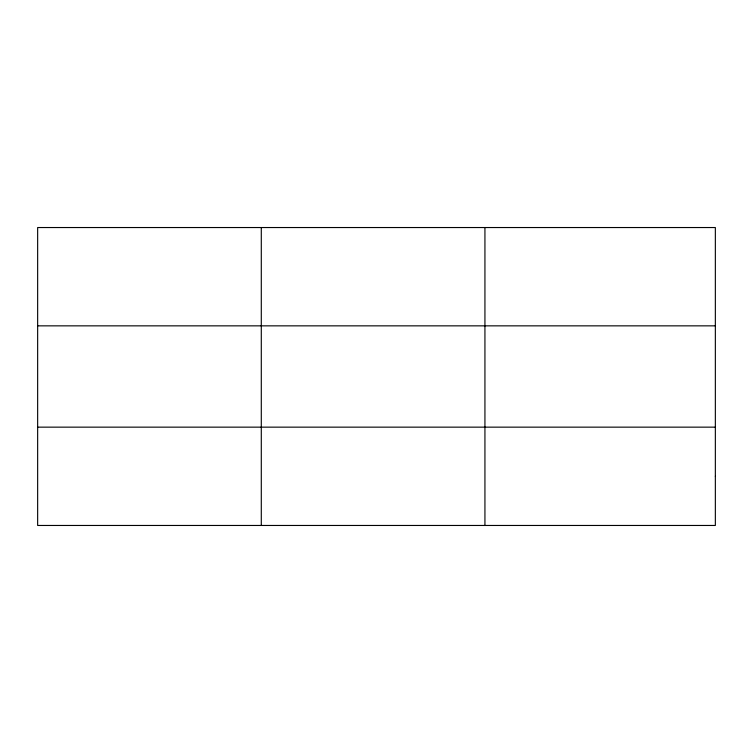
<?xml version="1.0" encoding="UTF-8"?>
<svg xmlns="http://www.w3.org/2000/svg" width="753" height="753" viewBox="0 0 753 753"><rect width="100%" height="100%" fill="white"/><g stroke="black" fill="none" stroke-linecap="round" stroke-linejoin="round"><path stroke-width="1.13" d="M261.291 227.538L261.291 525.462M484.932 227.538L484.932 525.462M37.65 325.851L715.35 325.851M37.65 427.149L715.35 427.149M715.35 476.301L715.35 525.462L37.65 525.462L37.65 227.538L715.35 227.538L715.35 476.301"/></g></svg>
